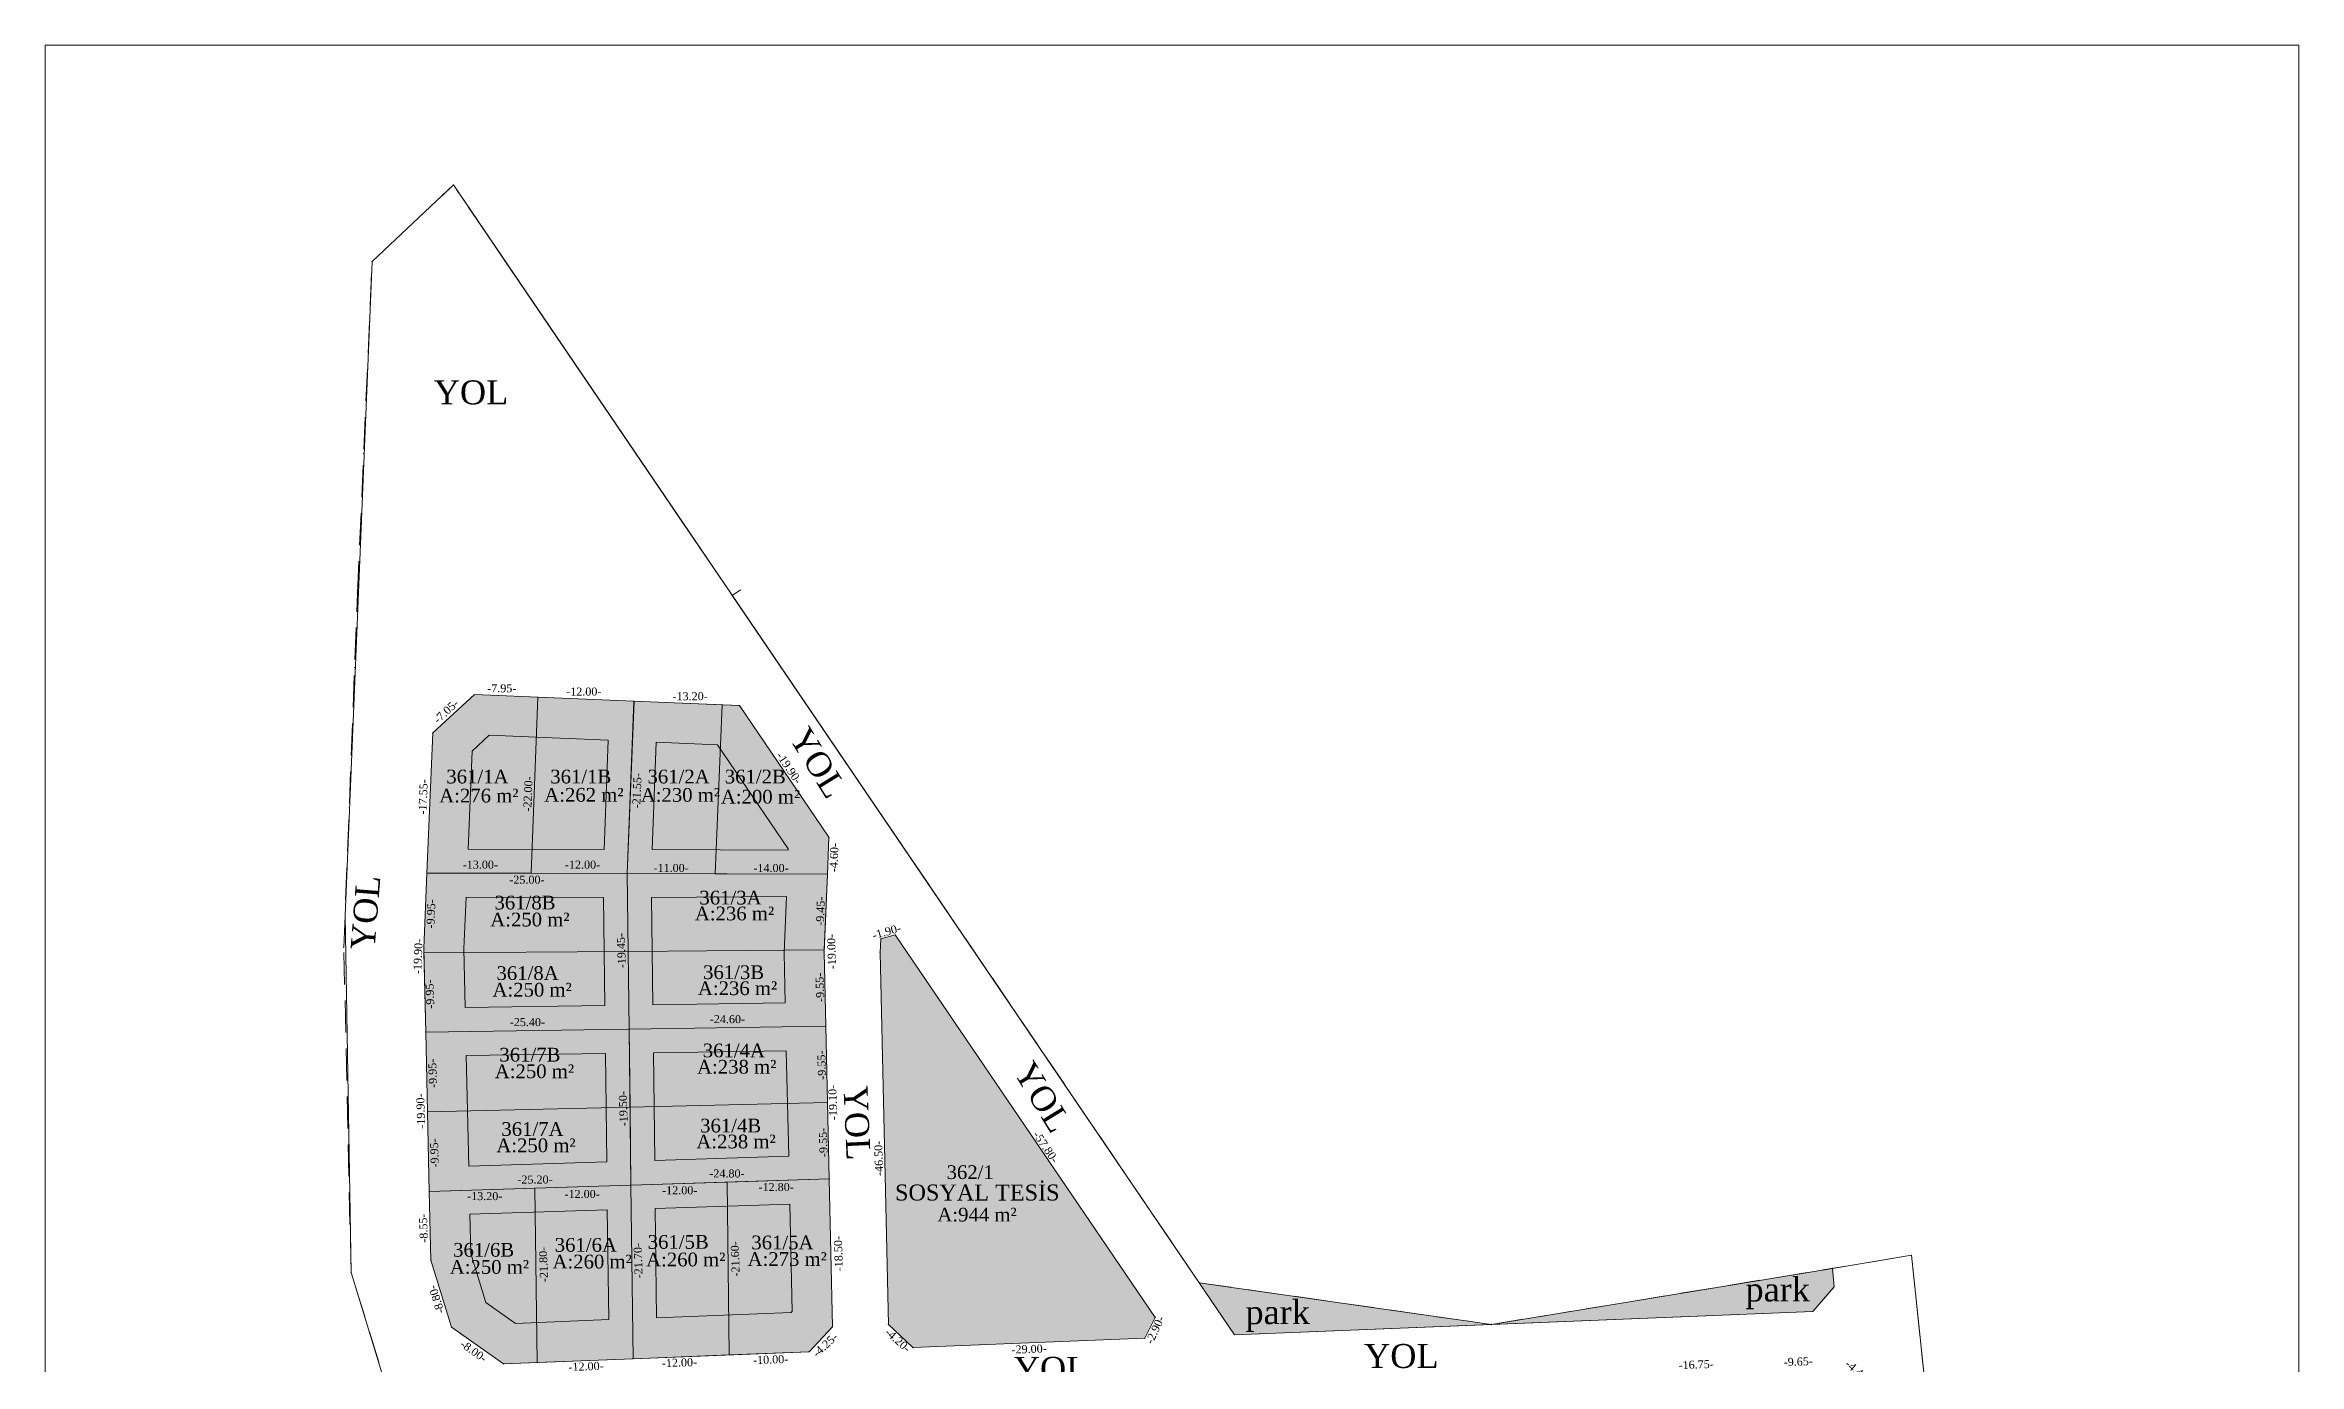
# Model space of a CAD drawing. Header units: millimetres. Extents: x 566284 to 574062, y 4517236 to 4521877.
# Drawn here: x 571009.1 to 571290.8, y 4518264.3 to 4518429.1 of the extents above; entities that cross this region are included whole.
import ezdxf

# ---------------------------------------------------------------- set-up
doc = ezdxf.new("R2010")
doc.units = ezdxf.units.MM
doc.layers.get('0').update_dxf_attribs({"color": 5, "lineweight": 0})
for name, color, linetype, lineweight in [('1_UYG_DISI', 6, 'Continuous', 0), ('DETAY_SNR_PAFTA', 251, 'Continuous', 0), ('DETAY_YAZI_PAFTA', 1, 'Continuous', 0), ('NKOT', 1, 'Continuous', 0), ('NOKTA_PARSEL_YENI', 18, 'Continuous', 0), ('SNRTIP_GECERLI', 30, 'Continuous', 0), ('YAPI OTURUM SINIRI', 253, 'Continuous', 0), ('yazı', 8, 'Continuous', 20), ('yeni', 4, 'Continuous', 0)]:
    doc.layers.add(name, color=color, linetype=linetype, lineweight=lineweight)
doc.styles.get("Standard").update_dxf_attribs({"font": 'TimesNewRoman.ttf'})

msp = doc.modelspace()

# ---------------------------------------------------------------- hatches: boundary and pattern name
h = msp.add_hatch(color=3)
h.dxf.hatch_style = 1
h.paths.add_polyline_path([(571115.35, 4518317.89), (571113.54, 4518317.38), (571113.47, 4518315.68), (571114.51, 4518269.19), (571117.57, 4518266.31), (571146.53, 4518267.47), (571147.84, 4518270.07)])
h = msp.add_hatch(color=3)
h.dxf.hatch_style = 1
h.paths.add_polyline_path([(571232.71, 4518273.9), (571232.47, 4518276.21), (571231.3, 4518276.02), (571189.88, 4518269.2), (571230.03, 4518270.8)])
h = msp.add_hatch(color=3)
h.dxf.hatch_style = 1
h.paths.add_polyline_path([(571153.35, 4518274.42), (571157.77, 4518267.92), (571189.84, 4518269.2)])
at = {"layer": 'DETAY_YAZI_PAFTA'}
h = msp.add_hatch(color=2, dxfattribs=at)
h.dxf.hatch_style = 1
h.paths.add_polyline_path([(571094.33, 4518286.99), (571082.33, 4518286.62), (571082.6, 4518264.92), (571094.59, 4518265.39)])
h = msp.add_hatch(color=256, dxfattribs=at)
h.dxf.hatch_style = 1
h.paths.add_polyline_path([(571107.1, 4518287.39), (571094.33, 4518286.99), (571094.59, 4518265.39), (571104.58, 4518265.79), (571107.51, 4518268.91)])
at = {"layer": 'yeni'}
h = msp.add_hatch(color=4, dxfattribs=at)
h.dxf.hatch_style = 1
h.paths.add_polyline_path([(571070.69, 4518347.6), (571062.76, 4518347.92), (571057.55, 4518343.13), (571056.83, 4518325.62), (571069.84, 4518325.59)])
h = msp.add_hatch(color=4, dxfattribs=at)
h.dxf.hatch_style = 1
h.paths.add_polyline_path([(571082.68, 4518347.1), (571070.69, 4518347.6), (571069.84, 4518325.59), (571081.85, 4518325.56)])
h = msp.add_hatch(color=4, dxfattribs=at)
h.dxf.hatch_style = 1
h.paths.add_polyline_path([(571093.73, 4518346.64), (571082.74, 4518347.1), (571081.85, 4518325.56), (571092.86, 4518325.52)])
h = msp.add_hatch(color=4, dxfattribs=at)
h.dxf.hatch_style = 1
h.paths.add_polyline_path([(571095.88, 4518346.56), (571093.73, 4518346.64), (571092.86, 4518325.52), (571106.87, 4518325.47), (571107.06, 4518330.1)])
h = msp.add_hatch(color=1, dxfattribs=at)
h.dxf.hatch_style = 1
h.paths.add_polyline_path([(571081.85, 4518325.56), (571056.83, 4518325.62), (571056.44, 4518316.22), (571056.46, 4518315.65), (571081.97, 4518315.83)])
h = msp.add_hatch(color=4, dxfattribs=at)
h.dxf.hatch_style = 1
h.paths.add_polyline_path([(571106.87, 4518325.47), (571081.85, 4518325.56), (571081.97, 4518315.83), (571106.48, 4518316.01)])
h = msp.add_hatch(color=1, dxfattribs=at)
h.dxf.hatch_style = 1
h.paths.add_polyline_path([(571081.97, 4518315.83), (571056.46, 4518315.65), (571056.68, 4518305.74), (571082.09, 4518306.11)])
h = msp.add_hatch(color=4, dxfattribs=at)
h.dxf.hatch_style = 1
h.paths.add_polyline_path([(571106.47, 4518315.75), (571106.48, 4518316.01), (571081.97, 4518315.83), (571082.09, 4518306.11), (571106.67, 4518306.47)])
h = msp.add_hatch(color=4, dxfattribs=at)
h.dxf.hatch_style = 1
h.paths.add_polyline_path([(571082.09, 4518306.11), (571056.68, 4518305.74), (571056.9, 4518295.77), (571082.21, 4518296.36)])
h = msp.add_hatch(color=4, dxfattribs=at)
h.dxf.hatch_style = 1
h.paths.add_polyline_path([(571106.67, 4518306.47), (571082.09, 4518306.11), (571082.21, 4518296.36), (571106.89, 4518296.92)])
h = msp.add_hatch(color=4, dxfattribs=at)
h.dxf.hatch_style = 1
h.paths.add_polyline_path([(571082.21, 4518296.36), (571056.9, 4518295.77), (571057.12, 4518285.81), (571082.33, 4518286.62)])
h = msp.add_hatch(color=4, dxfattribs=at)
h.dxf.hatch_style = 1
h.paths.add_polyline_path([(571106.89, 4518296.92), (571082.21, 4518296.36), (571082.33, 4518286.62), (571107.1, 4518287.39)])
h = msp.add_hatch(color=4, dxfattribs=at)
h.dxf.hatch_style = 1
h.paths.add_polyline_path([(571070.33, 4518286.23), (571057.12, 4518285.81), (571057.31, 4518277.25), (571059.91, 4518268.86), (571066.4, 4518264.27), (571070.6, 4518264.44)])
h = msp.add_hatch(color=4, dxfattribs=at)
h.dxf.hatch_style = 1
h.paths.add_polyline_path([(571082.33, 4518286.62), (571070.33, 4518286.23), (571070.6, 4518264.44), (571082.6, 4518264.92)])

# ---------------------------------------------------------------- linework, layer by layer
at = {"color": 18, "true_color": 0x000000}
msp.add_lwpolyline([(571060.14, 4518411.62), (571157.77, 4518267.92), (571230.03, 4518270.8), (571232.71, 4518273.9), (571232.47, 4518276.21), (571242.35, 4518277.84), (571247.04, 4518233.48), (571245.54, 4518131.54), (571225.56, 4518073.59), (571224.37, 4518074.43), (571161.36, 4518007.41), (571157.96, 4518005.53), (571125.03, 4518035.66), (571099.52, 4518069.02), (571088.59, 4518083.32), (571075.17, 4518099.21), (571063.64, 4518113.4), (571046.61, 4518135.62), (571058.34, 4518175.72), (571061.43, 4518229.63), (571047.35, 4518275.69), (571046.59, 4518320.31), (571049.98, 4518402.06), (571060.14, 4518411.62)], dxfattribs=at)
at = {"layer": '1_UYG_DISI', "color": 18, "lineweight": 0, "true_color": 0x000000}
for p, q in [((571058.72, 4518410.28), (571060.14, 4518411.62)), ((571060.87, 4518410.54), (571060.14, 4518411.62)), ((571054.35, 4518406.17), (571057.26, 4518408.91)), ((571064.24, 4518405.58), (571061.99, 4518408.89)), ((571049.98, 4518402.06), (571052.89, 4518404.8)), ((571067.61, 4518400.61), (571065.36, 4518403.92)), ((571049.74, 4518396.58), (571049.91, 4518400.57)), ((571070.98, 4518395.65), (571068.74, 4518398.96)), ((571049.47, 4518390.58), (571049.65, 4518394.58)), ((571074.36, 4518390.69), (571072.11, 4518394)), ((571077.73, 4518385.73), (571075.48, 4518389.03)), ((571049.21, 4518384.59), (571049.38, 4518388.58)), ((571081.1, 4518380.76), (571078.85, 4518384.07)), ((571048.94, 4518378.59), (571049.12, 4518382.59)), ((571084.47, 4518375.8), (571082.22, 4518379.11)), ((571048.67, 4518372.6), (571048.85, 4518376.59)), ((571087.84, 4518370.84), (571085.59, 4518374.15)), ((571048.41, 4518366.6), (571048.59, 4518370.6)), ((571091.21, 4518365.87), (571088.97, 4518369.18)), ((571048.14, 4518360.61), (571048.32, 4518364.61)), ((571094.59, 4518360.91), (571092.34, 4518364.22)), ((571096.03, 4518358.79), (571094.59, 4518360.91)), ((571048.05, 4518358.28), (571048.14, 4518360.61)), ((571047.82, 4518352.29), (571047.98, 4518356.29)), ((571099.4, 4518353.82), (571097.15, 4518357.13)), ((571047.59, 4518346.29), (571047.74, 4518350.29)), ((571102.77, 4518348.86), (571100.52, 4518352.17)), ((571106.14, 4518343.9), (571103.9, 4518347.21)), ((571047.36, 4518340.3), (571047.51, 4518344.29)), ((571109.52, 4518338.94), (571107.27, 4518342.24)), ((571047.13, 4518334.3), (571047.28, 4518338.3)), ((571112.89, 4518333.97), (571110.64, 4518337.28)), ((571046.9, 4518328.31), (571047.05, 4518332.3)), ((571116.26, 4518329.01), (571114.01, 4518332.32)), ((571119.63, 4518324.05), (571117.38, 4518327.36)), ((571046.67, 4518322.31), (571046.82, 4518326.31)), ((571123, 4518319.08), (571120.75, 4518322.39)), ((571046.44, 4518316.32), (571046.59, 4518320.31)), ((571046.54, 4518311.68), (571046.45, 4518315.68)), ((571126.37, 4518314.12), (571124.13, 4518317.43)), ((571129.75, 4518309.16), (571127.5, 4518312.47)), ((571046.68, 4518305.68), (571046.59, 4518309.68)), ((571133.12, 4518304.19), (571130.87, 4518307.5)), ((571046.81, 4518299.69), (571046.72, 4518303.69)), ((571136.49, 4518299.23), (571134.24, 4518302.54)), ((571046.94, 4518293.69), (571046.85, 4518297.69)), ((571139.86, 4518294.27), (571137.61, 4518297.58)), ((571047.08, 4518287.69), (571046.99, 4518291.69)), ((571143.23, 4518289.31), (571140.99, 4518292.61)), ((571146.6, 4518284.34), (571144.36, 4518287.65)), ((571047.21, 4518281.69), (571047.12, 4518285.69)), ((571149.98, 4518279.38), (571147.73, 4518282.69)), ((571047.35, 4518275.69), (571047.26, 4518279.69)), ((571153.35, 4518274.42), (571151.1, 4518277.73)), ((571231.3, 4518276.02), (571235.24, 4518276.67)), ((571232.71, 4518273.9), (571232.47, 4518276.21)), ((571237.22, 4518276.99), (571241.16, 4518277.65)), ((571242.35, 4518277.84), (571242.77, 4518273.86)), ((571049.05, 4518270.2), (571047.86, 4518274.02)), ((571153.35, 4518274.42), (571157.31, 4518273.85)), ((571157.77, 4518267.92), (571153.35, 4518274.42, 96.96)), ((571159.29, 4518273.57), (571163.25, 4518273)), ((571213.54, 4518273.09), (571217.48, 4518273.74)), ((571219.46, 4518274.07), (571223.4, 4518274.72)), ((571225.38, 4518275.04), (571229.32, 4518275.69)), ((571230.03, 4518270.8), (571232.71, 4518273.9)), ((571157.77, 4518267.92), (571230.03, 4518270.8)), ((571165.23, 4518272.72), (571169.19, 4518272.15)), ((571171.17, 4518271.87), (571175.13, 4518271.3)), ((571177.11, 4518271.02), (571181.07, 4518270.45)), ((571195.78, 4518270.17), (571199.72, 4518270.82)), ((571201.7, 4518271.14), (571205.64, 4518271.79)), ((571207.62, 4518272.12), (571211.56, 4518272.77)), ((571242.98, 4518271.87), (571243.4, 4518267.9)), ((571050.82, 4518264.47), (571049.64, 4518268.29)), ((571183.05, 4518270.17), (571187.01, 4518269.6)), ((571188.99, 4518269.32), (571189.86, 4518269.19)), ((571189.86, 4518269.19), (571193.8, 4518269.84)), ((571243.61, 4518265.91), (571244.03, 4518261.93))]:
    msp.add_line(p, q, dxfattribs=at)
for p in [(571242.35, 4518277.84, 39.79), (571242.35, 4518277.84, 39.79), (571047.35, 4518275.69, 55.33), (571047.35, 4518275.69, 55.33), (571153.35, 4518274.42, 96.96), (571153.35, 4518274.42, 96.96), (571189.86, 4518269.19, 53.1), (571189.86, 4518269.19, 53.1)]:
    msp.add_point(p, dxfattribs=at)
at = {"layer": 'DETAY_SNR_PAFTA', "color": 18, "lineweight": 0, "true_color": 0x000000}
for p, q in [((571232.71, 4518273.9), (571232.47, 4518276.21)), ((571153.35, 4518274.42), (571157.77, 4518267.92)), ((571230.03, 4518270.8), (571232.71, 4518273.9)), ((571189.86, 4518269.19), (571230.03, 4518270.8)), ((571157.77, 4518267.92), (571189.86, 4518269.19))]:
    msp.add_line(p, q, dxfattribs=at)
at = {"layer": 'NKOT'}
for points in [[(571070.69, 4518347.6), (571062.76, 4518347.92), (571057.55, 4518343.13), (571056.83, 4518325.62), (571069.84, 4518325.59), (571070.69, 4518347.6)], [(571082.68, 4518347.1), (571070.69, 4518347.6), (571069.84, 4518325.59), (571081.85, 4518325.56), (571082.68, 4518347.1)], [(571093.73, 4518346.64), (571082.74, 4518347.1), (571081.85, 4518325.56), (571092.86, 4518325.52), (571093.73, 4518346.64)], [(571095.88, 4518346.56), (571093.73, 4518346.64), (571092.86, 4518325.52), (571106.87, 4518325.47), (571107.06, 4518330.1), (571095.88, 4518346.56)], [(571081.85, 4518325.56), (571056.83, 4518325.62), (571056.44, 4518316.22), (571056.46, 4518315.65), (571081.97, 4518315.83), (571081.85, 4518325.56)], [(571106.87, 4518325.47), (571081.85, 4518325.56), (571081.97, 4518315.83), (571106.48, 4518316.01), (571106.87, 4518325.47)], [(571081.97, 4518315.83), (571056.46, 4518315.65), (571056.68, 4518305.74), (571082.09, 4518306.11), (571081.97, 4518315.83)], [(571106.47, 4518315.75), (571106.48, 4518316.01), (571081.97, 4518315.83), (571082.09, 4518306.11), (571106.67, 4518306.47), (571106.47, 4518315.75)], [(571082.09, 4518306.11), (571056.68, 4518305.74), (571056.9, 4518295.77), (571082.21, 4518296.36), (571082.09, 4518306.11)], [(571106.67, 4518306.47), (571082.09, 4518306.11), (571082.21, 4518296.36), (571106.89, 4518296.92), (571106.67, 4518306.47)], [(571082.21, 4518296.36), (571056.9, 4518295.77), (571057.12, 4518285.81), (571082.33, 4518286.62), (571082.21, 4518296.36)], [(571106.89, 4518296.92), (571082.21, 4518296.36), (571082.33, 4518286.62), (571107.1, 4518287.39), (571106.89, 4518296.92)], [(571070.33, 4518286.23), (571057.12, 4518285.81), (571057.31, 4518277.25), (571059.91, 4518268.86), (571066.4, 4518264.27), (571070.6, 4518264.44), (571070.33, 4518286.23)], [(571082.33, 4518286.62), (571070.33, 4518286.23), (571070.6, 4518264.44), (571082.6, 4518264.92), (571082.33, 4518286.62)], [(571094.33, 4518286.99), (571082.33, 4518286.62), (571082.6, 4518264.92), (571094.59, 4518265.39), (571094.33, 4518286.99)], [(571107.1, 4518287.39), (571094.33, 4518286.99), (571094.59, 4518265.39), (571104.58, 4518265.79), (571107.51, 4518268.91), (571107.1, 4518287.39)]]:
    msp.add_lwpolyline(points, close=True, dxfattribs=at)
at = {"layer": 'NOKTA_PARSEL_YENI', "color": 18, "lineweight": 0, "true_color": 0x000000}
for p in [(571060.14, 4518411.62), (571049.98, 4518402.06), (571066.16, 4518402.76), (571049.67, 4518394.96), (571077.53, 4518386.02), (571048.92, 4518378.05), (571048.55, 4518369.82), (571088.9, 4518369.28), (571048.19, 4518361.59), (571094.59, 4518360.91), (571096, 4518361), (571048.14, 4518360.61), (571094.99, 4518360.32), (571047.78, 4518351.3), (571062.76, 4518347.92), (571082.68, 4518347.1), (571095.88, 4518346.56), (571057.55, 4518343.13), (571047.11, 4518333.79), (571107.06, 4518330.1), (571056.83, 4518325.62), (571081.85, 4518325.56), (571106.87, 4518325.47), (571046.44, 4518316.32), (571056.44, 4518316.22), (571106.47, 4518315.75), (571113.47, 4518315.68), (571113.54, 4518317.38), (571115.35, 4518317.89), (571046.51, 4518313.19), (571056.68, 4518305.74), (571082.09, 4518306.11), (571106.67, 4518306.47), (571057.12, 4518285.81), (571082.33, 4518286.62), (571107.1, 4518287.39), (571057.31, 4518277.25), (571232.47, 4518276.21), (571242.35, 4518277.84), (571047.35, 4518275.69), (571153.35, 4518274.42), (571059.91, 4518268.86), (571107.51, 4518268.91), (571114.51, 4518269.19), (571147.84, 4518270.07), (571189.86, 4518269.19), (571189.88, 4518269.2, 16.62), (571082.6, 4518264.92), (571104.58, 4518265.79), (571117.57, 4518266.31), (571146.53, 4518267.47), (571066.4, 4518264.27)]:
    msp.add_point(p, dxfattribs=at)
at = {"layer": 'SNRTIP_GECERLI', "color": 18, "lineweight": 0, "true_color": 0x000000}
for p, q in [((571060.14, 4518411.62), (571066.16, 4518402.76)), ((571066.16, 4518402.76), (571077.53, 4518386.02)), ((571077.53, 4518386.02), (571088.9, 4518369.28)), ((571088.9, 4518369.28), (571094.59, 4518360.91)), ((571094.99, 4518360.32), (571094.59, 4518360.91)), ((571094.99, 4518360.32), (571096, 4518361)), ((571153.35, 4518274.42), (571094.99, 4518360.32)), ((571057.55, 4518343.13), (571062.76, 4518347.92)), ((571062.76, 4518347.92), (571082.68, 4518347.1)), ((571081.85, 4518325.56), (571082.68, 4518347.1)), ((571082.68, 4518347.1), (571095.88, 4518346.56)), ((571095.88, 4518346.56), (571107.06, 4518330.1)), ((571056.83, 4518325.62), (571057.55, 4518343.13)), ((571107.06, 4518330.1), (571106.87, 4518325.47)), ((571056.44, 4518316.22), (571056.83, 4518325.62)), ((571056.83, 4518325.62), (571081.85, 4518325.56)), ((571081.85, 4518325.56), (571106.87, 4518325.47)), ((571081.85, 4518325.56), (571082.09, 4518306.11)), ((571106.87, 4518325.47), (571106.47, 4518315.75)), ((571056.68, 4518305.74), (571056.44, 4518316.22)), ((571106.47, 4518315.75), (571106.67, 4518306.47)), ((571113.47, 4518315.68), (571113.54, 4518317.38)), ((571114.51, 4518269.19), (571113.47, 4518315.68)), ((571113.54, 4518317.38), (571115.35, 4518317.89)), ((571115.35, 4518317.89), (571147.84, 4518270.07)), ((571082.09, 4518306.11), (571056.68, 4518305.74)), ((571057.12, 4518285.81), (571056.68, 4518305.74)), ((571082.09, 4518306.11), (571106.67, 4518306.47)), ((571082.09, 4518306.11), (571082.33, 4518286.62)), ((571106.67, 4518306.47), (571107.1, 4518287.39)), ((571082.33, 4518286.62), (571057.12, 4518285.81)), ((571057.31, 4518277.25), (571057.12, 4518285.81)), ((571082.33, 4518286.62), (571107.1, 4518287.39)), ((571082.33, 4518286.62), (571082.6, 4518264.92)), ((571107.1, 4518287.39), (571107.51, 4518268.91)), ((571059.91, 4518268.86), (571057.31, 4518277.25)), ((571232.47, 4518276.21), (571189.88, 4518269.2)), ((571242.35, 4518277.84), (571232.47, 4518276.21)), ((571189.86, 4518269.19), (571153.35, 4518274.42)), ((571066.4, 4518264.27), (571059.91, 4518268.86)), ((571107.51, 4518268.91), (571104.58, 4518265.79)), ((571117.57, 4518266.31), (571114.51, 4518269.19)), ((571147.84, 4518270.07), (571146.53, 4518267.47)), ((571189.88, 4518269.2), (571189.86, 4518269.19)), ((571082.6, 4518264.92), (571066.4, 4518264.27)), ((571104.58, 4518265.79), (571082.6, 4518264.92)), ((571146.53, 4518267.47), (571117.57, 4518266.31))]:
    msp.add_line(p, q, dxfattribs=at)
at = {"layer": 'YAPI OTURUM SINIRI', "color": 18, "true_color": 0x000000}
for points in [[(571079.49, 4518342.23), (571064.62, 4518342.84), (571062.46, 4518340.86), (571061.96, 4518328.6), (571078.96, 4518328.57)], [(571093.16, 4518341.66), (571085.49, 4518341.98), (571084.97, 4518328.55), (571101.99, 4518328.49), (571101.99, 4518328.65)], [(571078.89, 4518322.57), (571061.71, 4518322.6), (571061.44, 4518316.17), (571061.61, 4518308.81), (571079.05, 4518309.06)], [(571084.89, 4518322.55), (571085.05, 4518309.15), (571101.61, 4518309.4), (571101.47, 4518315.64), (571101.75, 4518322.68)], [(571079.13, 4518303.06), (571061.74, 4518302.81), (571062.05, 4518288.97), (571079.29, 4518289.52)], [(571101.74, 4518303.4), (571085.13, 4518303.15), (571085.29, 4518289.71), (571102.04, 4518290.24)], [(571079.37, 4518283.52), (571062.19, 4518282.97), (571062.3, 4518278.06), (571064.18, 4518271.96), (571067.9, 4518269.33), (571079.54, 4518269.8)], [(571102.17, 4518284.24), (571085.37, 4518283.71), (571085.53, 4518270.04), (571102.34, 4518270.71), (571102.47, 4518270.84)]]:
    msp.add_lwpolyline(points, close=True, dxfattribs=at)
at = {"layer": 'yeni'}
for p, q in [((571069.84, 4518325.59), (571070.69, 4518347.6)), ((571081.85, 4518325.56), (571082.74, 4518347.1)), ((571092.86, 4518325.52), (571093.73, 4518346.64)), ((571081.97, 4518315.83), (571056.46, 4518315.65)), ((571081.97, 4518315.83), (571106.48, 4518316.01)), ((571082.21, 4518296.36), (571056.9, 4518295.77)), ((571082.21, 4518296.36), (571106.89, 4518296.92)), ((571070.33, 4518286.23), (571070.6, 4518264.44)), ((571094.33, 4518286.99), (571094.59, 4518265.39))]:
    msp.add_line(p, q, dxfattribs=at)
at = {"layer": 'yeni', "color": 251, "true_color": 0x636466}
msp.add_lwpolyline([(571009.1, 4518429.1), (571290.78, 4518429.1), (571290.78, 4517973.87), (571009.1, 4517973.87)], close=True, dxfattribs=at)
msp.add_lwpolyline([(571009.1, 4518429.1), (571290.78, 4518429.1), (571290.78, 4517973.87), (571009.1, 4517973.87)], close=True, dxfattribs=at)
at = {"layer": 'yeni'}
for points in [[(571082.68, 4518347.1), (571062.76, 4518347.92), (571057.55, 4518343.13), (571056.83, 4518325.62), (571081.85, 4518325.56)], [(571093.73, 4518346.64), (571082.74, 4518347.1), (571081.85, 4518325.56), (571092.86, 4518325.52)], [(571107.06, 4518330.1), (571095.88, 4518346.56), (571093.73, 4518346.64), (571092.86, 4518325.52), (571106.87, 4518325.47)], [(571081.85, 4518325.56), (571056.83, 4518325.62), (571056.44, 4518316.22), (571056.46, 4518315.65), (571081.97, 4518315.83)], [(571081.97, 4518315.83), (571106.48, 4518316.01), (571106.87, 4518325.47), (571081.85, 4518325.56)], [(571081.97, 4518315.83), (571056.46, 4518315.65), (571056.68, 4518305.74), (571082.09, 4518306.11)], [(571106.47, 4518315.75), (571106.48, 4518316.01), (571081.97, 4518315.83), (571082.09, 4518306.11), (571106.67, 4518306.47)], [(571082.09, 4518306.11), (571056.68, 4518305.74), (571056.9, 4518295.77), (571082.21, 4518296.36)], [(571106.67, 4518306.47), (571082.09, 4518306.11), (571082.21, 4518296.36), (571106.89, 4518296.92)], [(571082.21, 4518296.36), (571056.9, 4518295.77), (571057.12, 4518285.81), (571082.33, 4518286.62)], [(571106.89, 4518296.92), (571082.21, 4518296.36), (571082.33, 4518286.62), (571107.1, 4518287.39)], [(571082.33, 4518286.62), (571057.12, 4518285.81), (571057.31, 4518277.25), (571059.91, 4518268.86), (571066.4, 4518264.27), (571082.6, 4518264.92)], [(571107.1, 4518287.39), (571082.33, 4518286.62), (571082.6, 4518264.92), (571104.58, 4518265.79), (571107.51, 4518268.91)]]:
    msp.add_lwpolyline(points, close=True, dxfattribs=at)
msp.add_lwpolyline([(571106.48, 4518316.01), (571106.87, 4518325.47), (571081.85, 4518325.56), (571081.97, 4518315.83), (571106.48, 4518316.01)], dxfattribs=at)

# ---------------------------------------------------------------- texts
at = {"layer": '1_UYG_DISI', "color": 18, "lineweight": 0, "true_color": 0x000000}
for s, height, p in [('SOSYAL TESİS', 2, (571115.33, 4518284.69)), ('park', 3, (571221.62, 4518272.08)), ('park', 3, (571159.13, 4518269.24))]:
    msp.add_text(s, height=height, dxfattribs=at).set_placement(p)
at = {"layer": 'DETAY_YAZI_PAFTA', "color": 18, "lineweight": 0, "true_color": 0x000000}
for p in [(571057.68, 4518384.2), (571130.17, 4518262.15), (571173.95, 4518263.76)]:
    msp.add_text('YOL', height=3, dxfattribs=at).set_placement(p)
for rotation, p in [(301.6075, (571101.98, 4518342.59)), (85.388, (571050.27, 4518315.91)), (301.6075, (571130.03, 4518300.8)), (272.5187, (571108.88, 4518298.97))]:
    msp.add_text('YOL', height=3, rotation=rotation, dxfattribs=at).set_placement(p)
at = {"layer": 'yazı', "color": 18, "true_color": 0x000000}
for s, rotation, p in [('-7.05-', 42.634, (571058.21, 4518344.24)), ('-19.90-', 304.3363, (571100.44, 4518340.3)), ('-17.55-', 87.634, (571056.75, 4518332.92)), ('-22.00-', 87.634, (571069.86, 4518333.28)), ('-21.55-', 87.634, (571083.48, 4518333.69)), ('-4.60-', 87.634, (571108.11, 4518325.71)), ('-9.95-', 87.634, (571057.75, 4518318.68)), ('-9.45-', 88, (571106.43, 4518319.01)), ('-1.90-', 16, (571112.66, 4518317.32)), ('-19.90-', 87.634, (571056.11, 4518312.97)), ('-19.45-', 91.9509, (571081.69, 4518313.74)), ('-19.00-', 91.9509, (571107.97, 4518313.62)), ('-9.55-', 91.9509, (571106.49, 4518309.53)), ('-9.95-', 92, (571057.76, 4518308.68)), ('-9.95-', 91.9509, (571058.09, 4518298.78)), ('-9.55-', 91.9509, (571106.71, 4518299.8)), ('-19.10-', 91.9509, (571108.12, 4518294.76)), ('-19.90-', 91.9509, (571056.62, 4518293.68)), ('-19.50-', 91.9509, (571081.93, 4518293.99)), ('-9.55-', 91.9509, (571106.91, 4518290.14)), ('-57.80-', 304.3363, (571132.53, 4518292.92)), ('-9.95-', 91.9509, (571058.32, 4518288.83)), ('-46.50-', 91.9509, (571113.85, 4518287.77)), ('-8.55-', 91.9509, (571056.94, 4518279.43)), ('-21.70-', 91.9509, (571083.79, 4518274.99)), ('-21.60-', 91.9509, (571095.92, 4518275.21)), ('-18.50-', 91.9509, (571108.82, 4518275.86)), ('-21.80-', 91.9509, (571071.96, 4518274.52)), ('-8.80-', 107.1808, (571059.02, 4518270.74)), ('-4.25-', 42.634, (571105.58, 4518265.03)), ('-4.20-', 318, (571113.99, 4518268.09)), ('-2.90-', 65, (571147.5, 4518266.66)), ('-8.00-', 324.733, (571060.89, 4518266.52)), ('-12.00-', 2, (571086.2, 4518263.86)), ('-10.00-', 2, (571097.6, 4518264.24)), ('-29.00-', 2, (571129.9, 4518265.55)), ('-9.65-', 2.2852, (571226.41, 4518263.99)), ('-12.00-', 2, (571074.53, 4518263.38)), ('-16.75-', 2.2852, (571213.27, 4518263.6)), ('-4.40-', 319.1568, (571233.98, 4518264.12))]:
    msp.add_text(s, height=1, rotation=rotation, dxfattribs=at).set_placement(p)
for s, height, p in [('-7.95-', 1, (571064.36, 4518348.21)), ('-12.00-', 1, (571074.23, 4518347.8)), ('-13.20-', 1, (571087.52, 4518347.22)), ('361/1A', 1.715, (571059.25, 4518336.82)), ('361/1B', 1.715, (571072.24, 4518336.82)), ('361/2A', 1.715, (571084.39, 4518336.82)), ('361/2B', 1.715, (571094.05, 4518336.82)), ('A:276 m²', 1.715, (571058.36, 4518334.44)), ('A:262 m²', 1.715, (571071.49, 4518334.54)), ('A:230 m²', 1.715, (571083.55, 4518334.53)), ('A:200 m²', 1.715, (571093.56, 4518334.3)), ('-13.00-', 1, (571061.3, 4518326.17)), ('-12.00-', 1, (571074.07, 4518326.17)), ('-25.00-', 1, (571067.12, 4518324.29)), ('-11.00-', 1, (571085.14, 4518325.76)), ('-14.00-', 1, (571097.63, 4518325.75)), ('361/8B', 1.715, (571065.27, 4518321.07)), ('A:236 m²', 1.715, (571090.31, 4518319.71)), ('361/3A', 1.715, (571090.88, 4518321.69)), ('A:250 m²', 1.715, (571064.74, 4518318.95)), ('361/8A', 1.715, (571065.52, 4518312.26)), ('361/3B', 1.715, (571091.34, 4518312.37)), ('A:250 m²', 1.715, (571065.02, 4518310.18)), ('A:236 m²', 1.715, (571090.69, 4518310.37)), ('-25.40-', 1, (571067.18, 4518306.49)), ('-24.60-', 1, (571092.18, 4518306.86)), ('361/4A', 1.715, (571091.3, 4518302.59)), ('A:250 m²', 1.715, (571065.31, 4518299.98)), ('361/7B', 1.715, (571065.88, 4518302.06)), ('A:238 m²', 1.715, (571090.59, 4518300.55)), ('361/7A', 1.715, (571066.13, 4518292.77)), ('361/4B', 1.715, (571090.97, 4518293.2)), ('A:250 m²', 1.715, (571065.5, 4518290.73)), ('A:238 m²', 1.715, (571090.5, 4518291.21)), ('-25.20-', 1, (571068.13, 4518286.81)), ('-24.80-', 1, (571092.12, 4518287.57)), ('362/1', 1.715, (571121.77, 4518287.38)), ('-13.20-', 1, (571061.85, 4518284.74)), ('-12.00-', 1, (571074.02, 4518285.01)), ('-12.00-', 1, (571086.22, 4518285.47)), ('-12.80-', 1, (571098.27, 4518285.87)), ('A:944 m²', 1.715, (571120.62, 4518282.07)), ('361/6B', 1.715, (571060.1, 4518277.67)), ('361/6A', 1.715, (571072.8, 4518278.29)), ('361/5B', 1.715, (571084.42, 4518278.66)), ('361/5A', 1.715, (571097.37, 4518278.59)), ('A:250 m²', 1.715, (571059.68, 4518275.53)), ('A:260 m²', 1.715, (571072.52, 4518276.2)), ('A:260 m²', 1.715, (571084.22, 4518276.46)), ('A:273 m²', 1.715, (571096.9, 4518276.52))]:
    msp.add_text(s, height=height, dxfattribs=at).set_placement(p)

doc.saveas('drawing.dxf')
